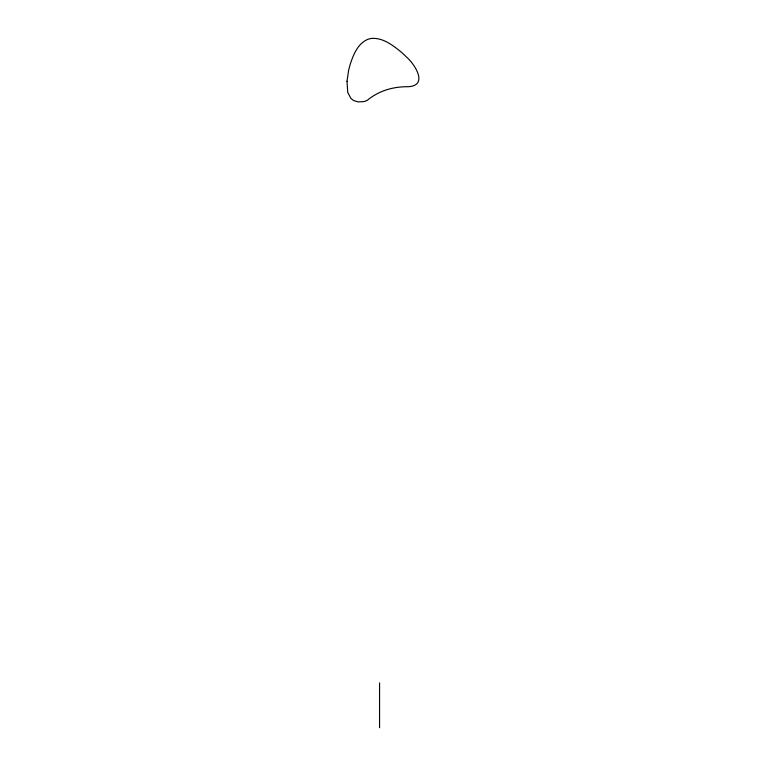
<?xml version="1.0" encoding="UTF-8"?>
<svg xmlns="http://www.w3.org/2000/svg" width="766" height="766" viewBox="0 0 766 766"><rect width="100%" height="100%" fill="white"/><g stroke="black" fill="none" stroke-linecap="round" stroke-linejoin="round"><path stroke-width="1.15" d="M379.563 682.918L379.563 727.7M346.998 81.32L347.745 92.408L350.771 98.182A11.231 11.231 0 0 0 354.112 100.7L357.99 101.868L363.4 101.648A17.446 17.446 0 0 0 367.201 100.375C378.844 90.714 393.188 86.539 408.297 86.711C428.855 85.505 414.55 63.817 406.277 56.847A92.906 92.906 0 0 0 400.474 51.466C392.326 44.916 382.799 37.668 371.769 38.415A16.584 16.584 0 0 0 366.742 39.813C357.923 44.16 353.758 53.917 350.732 62.716A85.246 85.246 0 0 0 348.559 70.74L346.998 81.32"/></g></svg>
